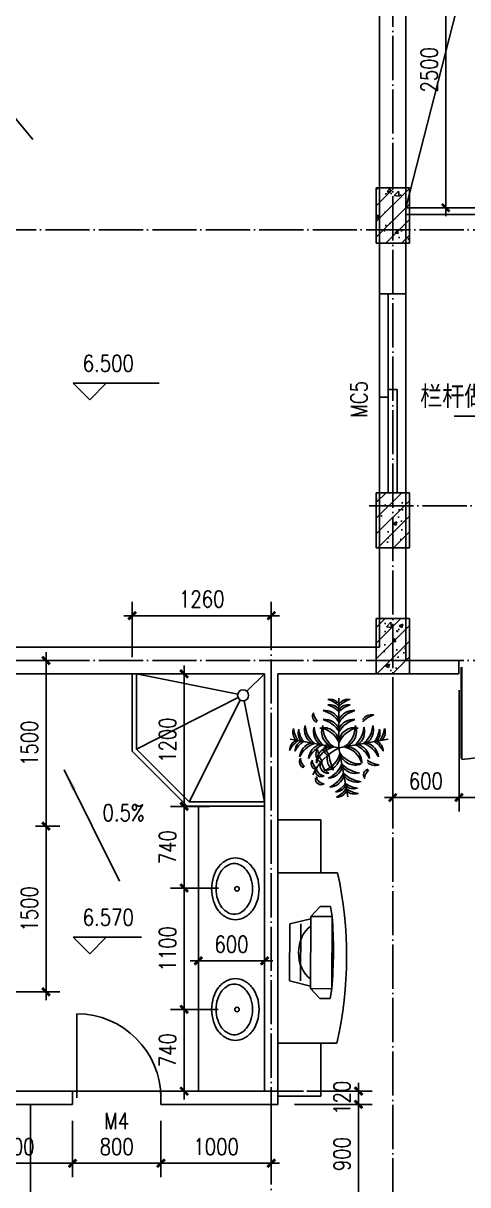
# Model space of a CAD drawing. Extents: x 12400 to 217743, y 90685 to 209848.
# Drawn here: x 120252 to 124277, y 109525 to 120044 of the extents above; entities that cross this region are included whole.
import ezdxf
from ezdxf.enums import TextEntityAlignment as Align

# ---------------------------------------------------------------- set-up
doc = ezdxf.new("R2010")
doc.units = 0
doc.header["$LTSCALE"] = 200
doc.linetypes.add('DOTE', pattern=[2.42, 2, -0.2, 0.02, -0.2])
doc.layers.get('0').update_dxf_attribs({"linetype": 'CONTINUOUS'})
doc.layers.get('DEFPOINTS').update_dxf_attribs({"linetype": 'CONTINUOUS'})
for name, color, linetype in [('COLUMN', 4, 'CONTINUOUS'), ('DOTE', 1, 'DOTE'), ('GROUND', 2, 'CONTINUOUS'), ('HATCH', 8, 'CONTINUOUS'), ('LVTRY', 6, 'CONTINUOUS'), ('PUB_DIM', 3, 'CONTINUOUS'), ('PUB_TEXT', 7, 'CONTINUOUS'), ('STAIR', 2, 'CONTINUOUS'), ('WALL', 4, 'CONTINUOUS'), ('WINDOW', 2, 'CONTINUOUS'), ('WINDOW_TEXT', 7, 'CONTINUOUS'), ('家具', 8, 'CONTINUOUS')]:
    doc.layers.add(name, color=color, linetype=linetype)
doc.styles.add('_SIMPLEX', font='SIMPLEX.shx', dxfattribs={"width": 0.8, "bigfont": 'hztxt.shx'})
doc.styles.add('DIM_FONT', font='SIMPLEX', dxfattribs={"width": 0.8})
doc.styles.add('HZ', font='txt', dxfattribs={"bigfont": 'hztxt'})
doc.styles.add('SIMPLEX', font='SIMPLEX.SHX')
doc.dimstyles.new('DIMN50', dxfattribs={"dimscale": 0.5, "dimtxt": 300, "dimasz": 1, "dimexe": 250, "dimexo": 300, "dimgap": 150, "dimtad": 1, "dimdec": 0, "dimzin": 0, "dimdsep": 46, "dimtxsty": 'DIM_FONT', "dimblk": '_DIMX', "dimblk1": 'DOTSMALL', "dimblk2": 'DOTSMALL', "dimcen": 2.5, "dimclrt": 7, "dimadec": 0, "dimazin": 0, "dimtfac": 1, "dimtdec": 0, "dimtix": 1, "dimtmove": 2, "dimatfit": 3, "dimldrblk": '_DIMX', "dimfxl": 0, "dimtolj": 1, "dimtzin": 0, "dimarcsym": 0})
doc.dimstyles.new('MAO', dxfattribs={"dimscale": 0.5, "dimtxt": 400, "dimasz": 250, "dimexe": 250, "dimexo": 0, "dimgap": 150, "dimtad": 1, "dimdec": 0, "dimzin": 0, "dimdsep": 46, "dimtxsty": 'DIM_FONT', "dimblk": '_DIMX', "dimblk1": 'DOTSMALL', "dimblk2": 'DOTSMALL', "dimsah": 1, "dimcen": 2.5, "dimclrt": 7, "dimadec": 0, "dimazin": 0, "dimtfac": 1, "dimtdec": 0, "dimtix": 1, "dimtmove": 2, "dimatfit": 3, "dimldrblk": 'DOTSMALL', "dimfxl": 0, "dimtolj": 1, "dimtzin": 0, "dimarcsym": 0})
pattern_1 = [(45, (178485.24, -10986.48), (-70.71068, 70.71068), []), (50, (178485.24, -10986.48), (358.6301, -31.37607), [37.5, -412.5]), (355, (178485.24, -10986.48), (-69.3757, 376.0961), [30, -330]), (100.4514, (178515.12, -10989.1), (289.2547, 344.7198), [31.8701, -350.5711]), (46.1842, (178485.24, -10886.48), (533.6205, -82.7595), [56.25, -618.75]), (96.6356, (178529.7, -10893.37), (467.3314, 487.059), [47.8051, -525.8565]), (351.1842, (178485.24, -10886.5), (467.331, 487.0593), [45, -495]), (21, (178535.24, -10911.48), (298.4535, -201.30945), [37.5, -412.5]), (326, (178535.24, -10911.48), (121.6577, 362.575), [30, -330]), (71.4514, (178560.1, -10928.25), (420.1113, 161.26525), [31.8701, -350.5711]), (37.5, (178485.24, -10986.48), (6.07993, 166.44693), [0, -326, 0, -335, 0, -331.25]), (7.5, (178485.24, -10986.48), (131.53477, 197.20586), [0, -191, 0, -318.5, 0, -126.25]), (327.5, (178373.74, -10986.48), (266.91122, -11.27744), [0, -125, 0, -390, 0, -517.5]), (317.5, (178323.74, -10986.48), (291.5931, 50.0525), [0, -162.5, 0, -259, 0, -367.5])]

# ---------------------------------------------------------------- blocks, each defined once
blk = doc.blocks.new('_LV3')
for points in [[(280, -265, 0.12431), (260, -186, 0.105707), (198, -113, 0.086941), (110, -67, 0.077137), (0, -50, 0.077137), (-110, -67, 0.086941), (-198, -113, 0.105707), (-260, -186, 0.12431), (-280, -265, 0.12431), (-260, -344, 0.105707), (-198, -417, 0.086941), (-110, -463, 0.077137), (0, -480, 0.077137), (110, -463, 0.086941), (198, -417, 0.105707), (260, -344, 0.12431)], [(230, -275, 0.12431), (216, -220, 0.105707), (168, -163, 0.086941), (95, -125, 0.077137), (0, -110, 0.077137), (-95, -125, 0.086941), (-168, -163, 0.105707), (-216, -220, 0.12431), (-230, -275, 0.12431), (-216, -330, 0.105707), (-168, -387, 0.086941), (-95, -425, 0.077137), (0, -440, 0.077137), (95, -425, 0.086941), (168, -387, 0.105707), (216, -330, 0.12431)]]:
    blk.add_lwpolyline(points, format="xyb", close=True)
blk.add_circle((0, -250), 20)
blk = doc.blocks.new('_DBLK')
blk.add_line((-0.45, 0), (-0.45, -0.95))
blk.add_arc((-0.45, 0), 0.95, 270, 0)
at = {"style": 'SIMPLEX', "flags": 9}
blk.add_attdef('A', text='', height=1, dxfattribs=at).set_placement((0, 1.5), align=Align.MIDDLE)
blk = doc.blocks.new('M_F20')
for p in [(-55, 465), (-498, 93), (389, 93), (24, -428)]:
    blk.add_line(p, (-55, 15))
for centre, radius, start, end in [((-138, 350), 104, 36.29, 99.6243), ((-223, 229), 234, 44.0763, 73.3794), ((29, 350), 104, 80.3757, 143.71), ((113, 229), 234, 106.6206, 135.9237), ((-244, 299), 51.8, 139.742, 258.7475), ((-173, 340), 113, 184.618, 228.2106), ((-185, 209), 144, 25.2489, 95.3937), ((-260, 119), 241, 31.3712, 75.0366), ((-138, 301), 104, 36.29, 99.6243), ((-223, 179), 234, 44.0763, 73.3794), ((29, 301), 104, 80.3757, 143.71), ((113, 179), 234, 106.6206, 135.9237), ((151, 119), 241, 104.9634, 148.6288), ((76, 209), 144, 84.6063, 154.7511), ((-223, 177), 144, 164.6063, 234.7511), ((-121, 236), 241, 184.9634, 228.6288), ((-72, 159), 140, 156.3654, 256.5741), ((11, 203), 212, 176.8122, 238.3335), ((-185, 127), 144, 25.2489, 95.3937), ((-260, 37), 241, 31.3712, 75.0366), ((76, 127), 144, 84.6063, 154.7511), ((151, 37), 241, 104.9634, 148.6288), ((-121, 203), 212, 301.6665, 3.1878), ((-37, 159), 140, 283.4259, 23.6346), ((243, 210), 104, 80.3757, 143.71), ((328, 88), 234, 106.6206, 135.9237), ((12, 236), 241, 311.3712, 355.0366), ((114, 177), 144, 305.2489, 15.3937), ((-369, 155), 104, 160.3757, 223.71), ((-235, 217), 234, 186.6206, 215.9237), ((-321, 147), 104, 160.3757, 223.71), ((-187, 209), 234, 186.6206, 215.9237), ((-142, 162), 144, 164.6063, 234.7511), ((-41, 221), 241, 184.9634, 228.6288), ((-194, 57), 140, 3.4259, 103.6346), ((-252, -17), 212, 21.6665, 83.1878), ((84, 57), 140, 76.3654, 176.5741), ((143, -17), 212, 96.8122, 158.3335), ((-69, 221), 241, 311.3712, 355.0366), ((33, 162), 144, 305.2489, 15.3937), ((78, 209), 234, 324.0763, 353.3794), ((212, 147), 104, 316.29, 19.6243), ((125, 217), 234, 324.0763, 353.3794), ((260, 155), 104, 316.29, 19.6243), ((-398, -10), 104, 116.29, 179.6243), ((-293, -114), 234, 124.0763, 153.3794), ((-350, -18), 104, 116.29, 179.6243), ((-245, -122), 234, 124.0763, 153.3794), ((-268, -80), 144, 105.2489, 175.3937), ((-193, -170), 241, 111.3712, 155.0366), ((-187, -94), 144, 105.2489, 175.3937), ((-112, -184), 241, 111.3712, 155.0366), ((155, -424), 486, 115.4772, 156.6585), ((-186, -44), 78.2, 144.9865, 244.4034), ((-120, -115), 140, 83.4259, 183.6346), ((-57, -185), 212, 101.6665, 163.1878), ((-27, 30), 225, 187.5759, 215.8942), ((-141, -2), 50.7, 114.2257, 255.1279), ((-101, 10), 70.2, 150.4398, 228.6694), ((-52, -185), 212, 16.8122, 78.3335), ((11, -115), 140, 356.3654, 96.5741), ((3, -184), 241, 24.9634, 68.6288), ((78, -94), 144, 4.6063, 74.7511), ((84, -170), 241, 24.9634, 68.6288), ((159, -80), 144, 4.6063, 74.7511), ((136, -122), 234, 26.6206, 55.9237), ((241, -18), 104, 0.3757, 63.71), ((-362, -113), 51.8, 139.742, 258.7475), ((-292, -72), 113, 184.618, 228.2106), ((-255, -130), 51.8, 139.742, 258.7475), ((-185, -89), 113, 184.618, 228.2106), ((-157, -147), 68.9, 138.8744, 278.9763), ((-97, -114), 112, 173.7536, 244.097), ((-254, 12), 212, 286.8122, 348.3335), ((-184, -51), 140, 266.3654, 6.5741), ((-45, -86), 117, 161.4477, 239.3672), ((231, -7), 380, 185.4007, 208.139), ((134, 81), 212, 211.6665, 273.1878), ((90, -2), 140, 193.4259, 293.6346), ((336, 93), 234, 234.0763, 263.3794), ((-217, -195), 51.3, 167.0577, 302.8533), ((-187, -166), 72, 185.1845, 268.654), ((-254, -43), 241, 294.9634, 338.6288), ((-163, -118), 144, 274.6063, 344.7511), ((152, 29), 241, 221.3712, 265.0366), ((93, -73), 144, 215.2489, 285.3937), ((219, -230), 51.8, 101.2525, 220.258), ((289, -271), 113, 131.7894, 175.382), ((274, -42), 104, 226.29, 289.6243), ((-217, -268), 51.3, 167.0577, 302.8533), ((-187, -239), 72, 185.1845, 268.654), ((-239, -123), 241, 294.9634, 338.6288), ((-149, -199), 144, 274.6063, 344.7511), ((-191, -176), 234, 296.6206, 325.9237), ((166, -52), 241, 221.3712, 265.0366), ((107, -153), 144, 215.2489, 285.3937), ((139, -118), 234, 234.0763, 263.3794), ((-87, -281), 104, 270.3757, 333.71), ((-183, -224), 234, 296.6206, 325.9237), ((-79, -329), 104, 270.3757, 333.71), ((77, -252), 104, 226.29, 289.6243), ((148, -166), 234, 234.0763, 263.3794), ((86, -300), 104, 226.29, 289.6243)]:
    blk.add_arc(centre, radius, start, end)
at = {"width": 0.8, "flags": 9}
for tag in ['XSIZE', 'YSIZE']:
    blk.add_attdef(tag, (0, 0), '', height=0.5, dxfattribs=at)
blk = doc.blocks.new('M_A17ORW')
at = {"const_width": 0.02}
for points in [[(-0.481, -0.0014), (-0.481, -0.3084)], [(0.481, 0.0014), (0.481, -0.6906)]]:
    blk.add_lwpolyline(points, dxfattribs=at)
for centre, radius, start, end in [((-0.5008, -0.0026), 0.3067, 274.24917, 0.21013), ((0.5046, 0.0019), 0.6987, 180.27623, 268.06031)]:
    blk.add_arc(centre, radius, start, end)
blk = doc.blocks.new('TM1800')
for p, q in [((0, 240), (1800, 240)), ((865, 160), (865, 240)), ((1800, 160), (0, 160)), ((936, 160), (936, 80)), ((936, 80), (0, 80)), ((0, 0), (1800, 0))]:
    blk.add_line(p, q)
blk = doc.blocks.new('_DIMX')
blk.add_line((-150, 0), (150, 0))
at = {"const_width": 50}
blk.add_lwpolyline([(-70, -70), (70, 70)], dxfattribs=at)
blk = doc.blocks.new('*D1786')
at = {"layer": 'DEFPOINTS', "color": 0}
for p in [(119598, 110253), (120698, 110253), (120698, 109720)]:
    blk.add_point(p, dxfattribs=at)
at = {"layer": 'PUB_DIM', "color": 0, "lineweight": -2}
for p, q in [((119598, 110103), (119598, 109595)), ((120698, 110103), (120698, 109595)), ((119598, 109720), (120697, 109720))]:
    blk.add_line(p, q, dxfattribs=at)
at = {"layer": 'PUB_DIM', "color": 0, "lineweight": -2, "xscale": 0.5, "yscale": 0.5, "zscale": 0.5, "rotation": 180}
blk.add_blockref('_DIMX', (119598, 109720), dxfattribs=at)
at = {"layer": 'PUB_DIM', "color": 0, "lineweight": -2, "xscale": 0.5, "yscale": 0.5, "zscale": 0.5}
blk.add_blockref('_DIMX', (120698, 109720), dxfattribs=at)
at = {"layer": 'PUB_DIM', "color": 7, "insert": (120148, 109870), "char_height": 150, "attachment_point": 5, "style": 'DIM_FONT'}
blk.add_mtext('\\A1;1100', dxfattribs=at)
blk = doc.blocks.new('_DOTSMALL')
at = {"color": 0, "linetype": 'ByBlock', "const_width": 0.5}
blk.add_lwpolyline([(-0.0625, 0, 1), (0.0625, 0, 1)], format="xyb", close=True, dxfattribs=at)
blk = doc.blocks.new('*D1787')
at = {"layer": 'DEFPOINTS', "color": 0}
for p in [(120698, 110253), (121498, 110253), (121498, 109720)]:
    blk.add_point(p, dxfattribs=at)
at = {"layer": 'PUB_DIM', "color": 0, "lineweight": -2}
for p, q in [((120698, 110103), (120698, 109595)), ((121498, 110103), (121498, 109595)), ((120698, 109720), (121497, 109720))]:
    blk.add_line(p, q, dxfattribs=at)
at = {"layer": 'PUB_DIM', "color": 0, "lineweight": -2, "xscale": 0.5, "yscale": 0.5, "zscale": 0.5, "rotation": 180}
blk.add_blockref('_DIMX', (120698, 109720), dxfattribs=at)
at = {"layer": 'PUB_DIM', "color": 0, "lineweight": -2, "xscale": 0.5, "yscale": 0.5, "zscale": 0.5}
blk.add_blockref('_DIMX', (121498, 109720), dxfattribs=at)
at = {"layer": 'PUB_DIM', "color": 7, "insert": (121098, 109870), "char_height": 150, "attachment_point": 5, "style": 'DIM_FONT'}
blk.add_mtext('\\A1;800', dxfattribs=at)
blk = doc.blocks.new('*D1788')
at = {"layer": 'DEFPOINTS', "color": 0}
for p in [(121498, 110253), (122498, 110253), (122498, 109720)]:
    blk.add_point(p, dxfattribs=at)
at = {"layer": 'PUB_DIM', "color": 0, "lineweight": -2}
for p, q in [((121498, 110103), (121498, 109595)), ((122498, 110103), (122498, 109595)), ((121498, 109720), (122497, 109720))]:
    blk.add_line(p, q, dxfattribs=at)
at = {"layer": 'PUB_DIM', "color": 0, "lineweight": -2, "xscale": 0.5, "yscale": 0.5, "zscale": 0.5, "rotation": 180}
blk.add_blockref('_DIMX', (121498, 109720), dxfattribs=at)
at = {"layer": 'PUB_DIM', "color": 0, "lineweight": -2, "xscale": 0.5, "yscale": 0.5, "zscale": 0.5}
blk.add_blockref('_DIMX', (122498, 109720), dxfattribs=at)
at = {"layer": 'PUB_DIM', "color": 7, "insert": (121998, 109870), "char_height": 150, "attachment_point": 5, "style": 'DIM_FONT'}
blk.add_mtext('\\A1;1000', dxfattribs=at)
blk = doc.blocks.new('*D1792')
at = {"layer": 'DEFPOINTS', "color": 0}
for p in [(122670, 110373), (122558, 110253), (123288, 110253)]:
    blk.add_point(p, dxfattribs=at)
at = {"layer": 'PUB_DIM', "color": 0, "lineweight": -2}
for p, q in [((122820, 110373), (123413, 110373)), ((123288, 110373), (123288, 110374)), ((123288, 110373), (123288, 110253)), ((122708, 110253), (123413, 110253)), ((123288, 110252), (123288, 110252))]:
    blk.add_line(p, q, dxfattribs=at)
at = {"layer": 'PUB_DIM', "color": 0, "lineweight": -2, "xscale": 0.5, "yscale": 0.5, "zscale": 0.5}
for p, rotation in [((123288, 110373), 270), ((123288, 110253), 90)]:
    blk.add_blockref('_DIMX', p, dxfattribs=dict(at, rotation=rotation))
at = {"layer": 'PUB_DIM', "color": 7, "insert": (123138, 110313), "char_height": 150, "attachment_point": 5, "rotation": 90, "style": 'DIM_FONT'}
blk.add_mtext('\\A1;120', dxfattribs=at)
blk = doc.blocks.new('*D1793')
at = {"layer": 'DEFPOINTS', "color": 0}
for p in [(122558, 110253), (122558, 109353), (123288, 109353)]:
    blk.add_point(p, dxfattribs=at)
at = {"layer": 'PUB_DIM', "color": 0, "lineweight": -2}
for p, q in [((122708, 110253), (123413, 110253)), ((123288, 110252), (123288, 109353)), ((122708, 109353), (123413, 109353))]:
    blk.add_line(p, q, dxfattribs=at)
at = {"layer": 'PUB_DIM', "color": 0, "lineweight": -2, "xscale": 0.5, "yscale": 0.5, "zscale": 0.5}
for p, rotation in [((123288, 110253), 90), ((123288, 109353), 270)]:
    blk.add_blockref('_DIMX', p, dxfattribs=dict(at, rotation=rotation))
at = {"layer": 'PUB_DIM', "color": 7, "insert": (123138, 109803), "char_height": 150, "attachment_point": 5, "rotation": 90, "style": 'DIM_FONT'}
blk.add_mtext('\\A1;900', dxfattribs=at)
blk = doc.blocks.new('*D1794')
at = {"layer": 'DEFPOINTS', "color": 0}
for p in [(123598, 114153), (124198, 114153), (124198, 113032)]:
    blk.add_point(p, dxfattribs=at)
at = {"layer": 'PUB_DIM', "color": 0, "lineweight": -2}
for p, q in [((123598, 114003), (123598, 112907)), ((124198, 114003), (124198, 112907)), ((123598, 113032), (124197, 113032))]:
    blk.add_line(p, q, dxfattribs=at)
at = {"layer": 'PUB_DIM', "color": 0, "lineweight": -2, "xscale": 0.5, "yscale": 0.5, "zscale": 0.5, "rotation": 180}
blk.add_blockref('_DIMX', (123598, 113032), dxfattribs=at)
at = {"layer": 'PUB_DIM', "color": 0, "lineweight": -2, "xscale": 0.5, "yscale": 0.5, "zscale": 0.5}
blk.add_blockref('_DIMX', (124198, 113032), dxfattribs=at)
at = {"layer": 'PUB_DIM', "color": 7, "insert": (123898, 113182), "char_height": 150, "attachment_point": 5, "style": 'DIM_FONT'}
blk.add_mtext('\\A1;600', dxfattribs=at)
blk = doc.blocks.new('*D1795')
at = {"layer": 'DEFPOINTS', "color": 0}
for p in [(124198, 114153), (125398, 114153), (125398, 113032)]:
    blk.add_point(p, dxfattribs=at)
at = {"layer": 'PUB_DIM', "color": 0, "lineweight": -2}
for p, q in [((124198, 114003), (124198, 112907)), ((125398, 114003), (125398, 112907)), ((124198, 113032), (125397, 113032))]:
    blk.add_line(p, q, dxfattribs=at)
at = {"layer": 'PUB_DIM', "color": 0, "lineweight": -2, "xscale": 0.5, "yscale": 0.5, "zscale": 0.5, "rotation": 180}
blk.add_blockref('_DIMX', (124198, 113032), dxfattribs=at)
at = {"layer": 'PUB_DIM', "color": 0, "lineweight": -2, "xscale": 0.5, "yscale": 0.5, "zscale": 0.5}
blk.add_blockref('_DIMX', (125398, 113032), dxfattribs=at)
at = {"layer": 'PUB_DIM', "color": 7, "insert": (124798, 113182), "char_height": 150, "attachment_point": 5, "style": 'DIM_FONT'}
blk.add_mtext('\\A1;1200', dxfattribs=at)
blk = doc.blocks.new('*D1811')
at = {"layer": 'DEFPOINTS', "color": 0}
for p in [(119860, 114273), (120213, 112773), (120458, 112773)]:
    blk.add_point(p, dxfattribs=at)
at = {"layer": 'PUB_DIM', "color": 0, "lineweight": -2}
for p, q in [((120010, 114273), (120583, 114273)), ((120458, 114272), (120458, 112773)), ((120363, 112773), (120583, 112773))]:
    blk.add_line(p, q, dxfattribs=at)
at = {"layer": 'PUB_DIM', "color": 0, "lineweight": -2, "xscale": 0.5, "yscale": 0.5, "zscale": 0.5}
for p, rotation in [((120458, 114273), 90), ((120458, 112773), 270)]:
    blk.add_blockref('_DIMX', p, dxfattribs=dict(at, rotation=rotation))
at = {"layer": 'PUB_DIM', "color": 7, "insert": (120308, 113523), "char_height": 150, "attachment_point": 5, "rotation": 90, "style": 'DIM_FONT'}
blk.add_mtext('\\A1;1500', dxfattribs=at)
blk = doc.blocks.new('*D1812')
at = {"layer": 'DEFPOINTS', "color": 0}
for p in [(120213, 112773), (119974, 111273), (120458, 111273)]:
    blk.add_point(p, dxfattribs=at)
at = {"layer": 'PUB_DIM', "color": 0, "lineweight": -2}
for p, q in [((120363, 112773), (120583, 112773)), ((120458, 112772), (120458, 111274)), ((120124, 111273), (120583, 111273))]:
    blk.add_line(p, q, dxfattribs=at)
at = {"layer": 'PUB_DIM', "color": 0, "lineweight": -2, "xscale": 0.5, "yscale": 0.5, "zscale": 0.5}
for p, rotation in [((120458, 112773), 90), ((120458, 111273), 270)]:
    blk.add_blockref('_DIMX', p, dxfattribs=dict(at, rotation=rotation))
at = {"layer": 'PUB_DIM', "color": 7, "insert": (120308, 112023), "char_height": 150, "attachment_point": 5, "rotation": 90, "style": 'DIM_FONT'}
blk.add_mtext('\\A1;1500', dxfattribs=at)
blk = doc.blocks.new('*D1813')
at = {"layer": 'DEFPOINTS', "color": 0}
for p in [(121838, 111663), (122438, 111663), (122438, 111553)]:
    blk.add_point(p, dxfattribs=at)
at = {"layer": 'PUB_DIM', "color": 0, "lineweight": -2}
for p, q in [((121838, 111553), (122437, 111553)), ((121838, 111513), (121838, 111428)), ((122438, 111513), (122438, 111428))]:
    blk.add_line(p, q, dxfattribs=at)
at = {"layer": 'PUB_DIM', "color": 0, "lineweight": -2, "xscale": 0.5, "yscale": 0.5, "zscale": 0.5, "rotation": 180}
blk.add_blockref('_DIMX', (121838, 111553), dxfattribs=at)
at = {"layer": 'PUB_DIM', "color": 0, "lineweight": -2, "xscale": 0.5, "yscale": 0.5, "zscale": 0.5}
blk.add_blockref('_DIMX', (122438, 111553), dxfattribs=at)
at = {"layer": 'PUB_DIM', "color": 7, "insert": (122138, 111703), "char_height": 150, "attachment_point": 5, "style": 'DIM_FONT'}
blk.add_mtext('\\A1;600', dxfattribs=at)
blk = doc.blocks.new('*D1814')
at = {"layer": 'DEFPOINTS', "color": 0}
for p in [(121709, 111113), (122168, 111113), (122047, 110373)]:
    blk.add_point(p, dxfattribs=at)
at = {"layer": 'PUB_DIM', "color": 0, "lineweight": -2}
for p, q in [((122018, 111113), (121584, 111113)), ((121709, 110373), (121709, 111112)), ((121897, 110373), (121584, 110373))]:
    blk.add_line(p, q, dxfattribs=at)
at = {"layer": 'PUB_DIM', "color": 0, "lineweight": -2, "xscale": 0.5, "yscale": 0.5, "zscale": 0.5}
for p, rotation in [((121709, 111113), 90), ((121709, 110373), 270)]:
    blk.add_blockref('_DIMX', p, dxfattribs=dict(at, rotation=rotation))
at = {"layer": 'PUB_DIM', "color": 7, "insert": (121559, 110743), "char_height": 150, "attachment_point": 5, "rotation": 90, "style": 'DIM_FONT'}
blk.add_mtext('\\A1;740', dxfattribs=at)
blk = doc.blocks.new('*D1815')
at = {"layer": 'DEFPOINTS', "color": 0}
for p in [(121709, 112212), (122169, 112212), (122168, 111113)]:
    blk.add_point(p, dxfattribs=at)
at = {"layer": 'PUB_DIM', "color": 0, "lineweight": -2}
for p, q in [((122019, 112212), (121584, 112212)), ((121709, 111113), (121709, 112212)), ((122018, 111113), (121584, 111113))]:
    blk.add_line(p, q, dxfattribs=at)
at = {"layer": 'PUB_DIM', "color": 0, "lineweight": -2, "xscale": 0.5, "yscale": 0.5, "zscale": 0.5}
for p, rotation in [((121709, 112212), 90), ((121709, 111113), 270)]:
    blk.add_blockref('_DIMX', p, dxfattribs=dict(at, rotation=rotation))
at = {"layer": 'PUB_DIM', "color": 7, "insert": (121559, 111662), "char_height": 150, "attachment_point": 5, "rotation": 90, "style": 'DIM_FONT'}
blk.add_mtext('\\A1;1100', dxfattribs=at)
blk = doc.blocks.new('*D1816')
at = {"layer": 'DEFPOINTS', "color": 0}
for p in [(121709, 112952), (122088, 112952), (122169, 112212)]:
    blk.add_point(p, dxfattribs=at)
at = {"layer": 'PUB_DIM', "color": 0, "lineweight": -2}
for p, q in [((121938, 112952), (121584, 112952)), ((121709, 112213), (121709, 112951)), ((122019, 112212), (121584, 112212))]:
    blk.add_line(p, q, dxfattribs=at)
at = {"layer": 'PUB_DIM', "color": 0, "lineweight": -2, "xscale": 0.5, "yscale": 0.5, "zscale": 0.5}
for p, rotation in [((121709, 112952), 90), ((121709, 112212), 270)]:
    blk.add_blockref('_DIMX', p, dxfattribs=dict(at, rotation=rotation))
at = {"layer": 'PUB_DIM', "color": 7, "insert": (121559, 112582), "char_height": 150, "attachment_point": 5, "rotation": 90, "style": 'DIM_FONT'}
blk.add_mtext('\\A1;740', dxfattribs=at)
blk = doc.blocks.new('*D1817')
at = {"layer": 'DEFPOINTS', "color": 0}
for p in [(121709, 114152), (122216, 114152), (122088, 112952)]:
    blk.add_point(p, dxfattribs=at)
at = {"layer": 'PUB_DIM', "color": 0, "lineweight": -2}
for p, q in [((122066, 114152), (121584, 114152)), ((121709, 112952), (121709, 114151)), ((121938, 112952), (121584, 112952))]:
    blk.add_line(p, q, dxfattribs=at)
at = {"layer": 'PUB_DIM', "color": 0, "lineweight": -2, "xscale": 0.5, "yscale": 0.5, "zscale": 0.5}
for p, rotation in [((121709, 114152), 90), ((121709, 112952), 270)]:
    blk.add_blockref('_DIMX', p, dxfattribs=dict(at, rotation=rotation))
at = {"layer": 'PUB_DIM', "color": 7, "insert": (121559, 113552), "char_height": 150, "attachment_point": 5, "rotation": 90, "style": 'DIM_FONT'}
blk.add_mtext('\\A1;1200', dxfattribs=at)
blk = doc.blocks.new('*D1818')
at = {"layer": 'DEFPOINTS', "color": 0}
for p in [(121238, 114679), (122498, 114393), (121238, 114153)]:
    blk.add_point(p, dxfattribs=at)
at = {"layer": 'PUB_DIM', "color": 0, "lineweight": -2}
for p, q in [((121238, 114303), (121238, 114804)), ((122498, 114543), (122498, 114804)), ((122497, 114679), (121238, 114679))]:
    blk.add_line(p, q, dxfattribs=at)
at = {"layer": 'PUB_DIM', "color": 0, "lineweight": -2, "xscale": 0.5, "yscale": 0.5, "zscale": 0.5, "rotation": 180}
blk.add_blockref('_DIMX', (121238, 114679), dxfattribs=at)
at = {"layer": 'PUB_DIM', "color": 0, "lineweight": -2, "xscale": 0.5, "yscale": 0.5, "zscale": 0.5}
blk.add_blockref('_DIMX', (122498, 114679), dxfattribs=at)
at = {"layer": 'PUB_DIM', "color": 7, "insert": (121868, 114829), "char_height": 150, "attachment_point": 5, "style": 'DIM_FONT'}
blk.add_mtext('\\A1;1260', dxfattribs=at)
blk = doc.blocks.new('*D1821')
at = {"layer": 'DEFPOINTS', "color": 0}
for p in [(123852, 120873), (123925, 118373), (124078, 118373)]:
    blk.add_point(p, dxfattribs=at)
at = {"layer": 'PUB_DIM', "color": 0, "lineweight": -2}
for p, q in [((124002, 120873), (124203, 120873)), ((124078, 120872), (124078, 118373)), ((124075, 118373), (124203, 118373))]:
    blk.add_line(p, q, dxfattribs=at)
at = {"layer": 'PUB_DIM', "color": 0, "lineweight": -2, "xscale": 0.5, "yscale": 0.5, "zscale": 0.5}
for p, rotation in [((124078, 120873), 90), ((124078, 118373), 270)]:
    blk.add_blockref('_DIMX', p, dxfattribs=dict(at, rotation=rotation))
at = {"layer": 'PUB_DIM', "color": 7, "insert": (123928, 119623), "char_height": 150, "attachment_point": 5, "rotation": 90, "style": 'DIM_FONT'}
blk.add_mtext('\\A1;2500', dxfattribs=at)
blk = doc.blocks.new('_ARROW')
blk.add_solid([(0, 0), (-1, 0.1), (-1, -0.1)])

msp = doc.modelspace()

# ---------------------------------------------------------------- hatches: boundary and pattern name
at = {"layer": 'HATCH'}
h = msp.add_hatch(dxfattribs=at)
h.set_pattern_fill('AN31C', color=256, scale=500, style=0)
h.set_pattern_definition(pattern_1)
h.paths.add_polyline_path([(123748.295, 118552.868), (123448.295, 118552.868), (123448.295, 118052.868), (123748.295, 118052.868)])
h = msp.add_hatch(dxfattribs=at)
h.set_pattern_fill('AN31C', color=256, scale=500, style=0)
h.set_pattern_definition(pattern_1)
h.paths.add_polyline_path([(123748.295, 115792.868), (123448.295, 115792.868), (123448.295, 115292.868), (123748.295, 115292.868)])
h = msp.add_hatch(dxfattribs=at)
h.set_pattern_fill('AN31C', color=256, scale=500, style=0)
h.set_pattern_definition(pattern_1)
h.paths.add_polyline_path([(123448.295, 114152.868), (123748.295, 114152.868), (123748.295, 114652.868), (123448.295, 114652.868)])

# ---------------------------------------------------------------- linework, layer by layer
msp.add_line((123717.795, 118372.868), (124226.669, 120367.659))
at = {"layer": 'COLUMN'}
for p, q in [((123748.295, 118552.868), (123448.295, 118552.868)), ((123448.295, 118552.868), (123448.295, 118052.868)), ((123748.295, 118052.868), (123748.295, 118552.868)), ((123448.295, 118052.868), (123748.295, 118052.868)), ((123448.295, 115792.868), (123748.295, 115792.868)), ((123448.295, 115292.868), (123448.295, 115792.868)), ((123748.295, 115792.868), (123748.295, 115292.868)), ((123748.295, 115292.868), (123448.295, 115292.868)), ((123748.295, 114652.868), (123448.295, 114652.868)), ((123448.295, 114652.868), (123448.295, 114152.868)), ((123748.295, 114152.868), (123748.295, 114652.868)), ((123448.295, 114152.868), (123748.295, 114152.868))]:
    msp.add_line(p, q, dxfattribs=at)
at = {"layer": 'DOTE'}
for p, q in [((123597.795, 103072.868), (123597.795, 125772.868)), ((116581.355, 118172.868), (124648.817, 118172.868)), ((123384.595, 115672.868), (131497.795, 115672.868)), ((122497.795, 107106.168), (122497.795, 114680.8)), ((116581.355, 114272.868), (128636.274, 114272.868)), ((116581.355, 110372.868), (123262.756, 110372.868))]:
    msp.add_line(p, q, dxfattribs=at)
at = {"layer": 'GROUND'}
msp.add_line((121497.795, 110372.868), (120697.795, 110372.868), dxfattribs=at)
at = {"layer": 'LVTRY'}
for p, q in [((121237.795, 114152.868), (121237.795, 113452.868)), ((121277.795, 114152.868), (121277.795, 113469.436)), ((121277.795, 114152.868), (122194.222, 113968.81)), ((122276.099, 113994.462), (122437.795, 114152.868)), ((122196.91, 113937.367), (121277.795, 113469.436)), ((122217.546, 113913.999), (121754.363, 112992.868)), ((122251, 113907.8), (122437.795, 112992.868)), ((121237.795, 113452.868), (121737.795, 112952.868)), ((121277.795, 113469.436), (121754.363, 112992.868)), ((122437.795, 112992.868), (121754.363, 112992.868)), ((122437.795, 112952.868), (121737.795, 112952.868)), ((121837.795, 112952.868), (121837.795, 110372.868))]:
    msp.add_line(p, q, dxfattribs=at)
msp.add_circle((122242.839, 113957.13), 50, dxfattribs=at)
at = {"layer": 'PUB_DIM'}
for p, q in [((120854.125, 116634.663), (120704.125, 116784.663)), ((121484.125, 116784.663), (120704.125, 116784.663)), ((121004.125, 116784.663), (120854.125, 116634.663)), ((120854.125, 111617.21), (120704.125, 111767.21)), ((121322.134, 111767.21), (120704.125, 111767.21)), ((121004.125, 111767.21), (120854.125, 111617.21))]:
    msp.add_line(p, q, dxfattribs=at)
for points in [[(119212.489, 120360.014), (120339.038, 118992.816)], [(120623.928, 113282.467), (121123.952, 112275.833)]]:
    msp.add_lwpolyline(points, dxfattribs=at)
at = {"layer": 'STAIR'}
for p, q in [((123717.795, 118372.868), (125566.997, 118372.868)), ((123717.795, 118312.868), (125566.997, 118312.868))]:
    msp.add_line(p, q, dxfattribs=at)
at = {"layer": 'WALL'}
for p, q in [((123477.795, 120992.868), (123477.795, 117592.868)), ((123717.795, 117592.868), (123717.795, 120752.868)), ((123717.795, 117592.868), (123477.795, 117592.868)), ((123477.795, 115792.868), (123477.795, 114392.868)), ((123717.795, 115792.868), (123477.795, 115792.868)), ((123717.795, 114272.868), (123717.795, 115792.868)), ((118677.795, 114392.868), (123477.795, 114392.868)), ((124197.795, 114272.868), (123717.795, 114272.868)), ((124197.795, 114152.868), (124197.795, 114272.868)), ((122437.795, 114152.868), (118917.795, 114152.868)), ((122437.795, 114152.868), (122437.795, 110372.868)), ((122557.795, 110252.868), (122557.795, 114152.868)), ((124197.795, 114152.868), (122557.795, 114152.868)), ((119717.795, 110372.868), (120697.795, 110372.868)), ((120697.795, 110252.868), (120697.795, 110372.868)), ((121497.795, 110372.868), (122437.795, 110372.868)), ((121497.795, 110252.868), (121497.795, 110372.868)), ((119717.795, 110252.868), (120697.795, 110252.868)), ((121497.795, 110252.868), (122557.795, 110252.868))]:
    msp.add_line(p, q, dxfattribs=at)
at = {"layer": '家具', "color": 8}
for p, q in [((122945.321, 112831.015), (122945.321, 112350.732)), ((123098.751, 112350.732), (122557.821, 112350.732)), ((122857.278, 111955.252), (122940.615, 112045.215)), ((122940.615, 112045.215), (123034.187, 112044.74)), ((123048.939, 111954.279), (123034.187, 112044.74)), ((122857.167, 111933.473), (122666.559, 111888.232)), ((122853.958, 111301.861), (122857.278, 111955.252)), ((122857.278, 111955.252), (123048.939, 111954.279)), ((123045.619, 111300.887), (123048.939, 111954.279)), ((122663.93, 111370.917), (122666.559, 111888.232)), ((122763.93, 111370.917), (122766.559, 111888.232)), ((122854.069, 111323.641), (122663.93, 111370.917)), ((122853.958, 111301.861), (123045.619, 111300.887)), ((122853.958, 111301.861), (122936.376, 111211.056)), ((123045.619, 111300.887), (123029.949, 111210.58)), ((122936.376, 111211.056), (123029.949, 111210.58)), ((123092.827, 110808.84), (122557.821, 110808.84)), ((120317.795, 110252.868), (120317.795, 107992.868))]:
    msp.add_line(p, q, dxfattribs=at)
for points in [[(122945.321, 112350.732), (122557.795, 112350.732), (122557.795, 112831.015), (122945.321, 112831.015)], [(122945.321, 110808.196), (122557.795, 110808.196), (122557.795, 110327.913), (122945.321, 110327.913)]]:
    msp.add_lwpolyline(points, close=True, dxfattribs=at)
msp.add_arc((119593.446, 111593.242), 3586.217, 347.3657268, 12.194009, dxfattribs=at)
at = {"layer": '家具', "color": 8, "extrusion": (0, 0, -1)}
for centre, major_axis, start_param, end_param in [((120569.907, 111640.171), (15.822, 3113.901), 1.465687614, 1.67590504), ((122964.917, 111628.001), (1.401, 275.796), 3.659865917, 5.764912043)]:
    msp.add_ellipse(centre, major_axis=major_axis, ratio=0.8, start_param=start_param, end_param=end_param, dxfattribs=at)

# ---------------------------------------------------------------- block references
at = {"layer": 'LVTRY', "rotation": 270}
for p in [(122437.795, 112204.854), (122437.795, 111112.551)]:
    msp.add_blockref('_LV3', p, dxfattribs=at)
at = {"layer": 'PUB_DIM', "xscale": 200, "yscale": 200, "zscale": 200, "rotation": 116.414881915}
msp.add_blockref('_ARROW', (120623.928, 113282.467), dxfattribs=at)
at = {"layer": 'WINDOW', "rotation": 90}
msp.add_blockref('TM1800', (123717.795, 115792.868), dxfattribs=at)
at = {"layer": 'WINDOW'}
ref = msp.add_blockref('M_A17ORW', (124797.795, 114212.868), dxfattribs=dict(at, xscale=1200, yscale=-1200, zscale=1200, rotation=180))
ref.add_attrib('A', 'M5', dxfattribs={"layer": '0', "height": 150, "style": '_SIMPLEX', "width": 0.8, "flags": 8}).set_placement((124797.795, 114422.868), align=Align.MIDDLE)
ref = msp.add_blockref('_DBLK', (121097.795, 110312.868), dxfattribs=dict(at, xscale=-800, yscale=800, zscale=800, rotation=180))
ref.add_attrib('A', 'M4', dxfattribs={"layer": '0', "height": 150, "style": '_SIMPLEX', "width": 0.8, "flags": 8}).set_placement((121097.795, 110102.868), align=Align.MIDDLE)
at = {"layer": '家具'}
msp.add_blockref('M_F20', (123166.087, 113467.774), dxfattribs=at)

# ---------------------------------------------------------------- texts
at = {"layer": 'PUB_DIM', "style": 'DIM_FONT', "width": 0.8}
for s, p in [('6.500', (121253.125, 116889.663)), ('0.5%', (121350.745, 112818.789)), ('6.570', (121253.125, 111872.21))]:
    msp.add_text(s, height=150, dxfattribs=at).set_placement(p, align=Align.RIGHT)
at = {"layer": 'PUB_TEXT', "color": 7, "insert": (126012.296, 116660.943), "char_height": 200, "attachment_point": 6, "style": 'HZ'}
msp.add_mtext('栏杆做法见98ZJ401', dxfattribs=at)
at = {"layer": 'WINDOW_TEXT', "style": 'DIM_FONT', "width": 0.8}
msp.add_text('MC5', height=150, rotation=90, dxfattribs=at).set_placement((123367.368, 116804.439), align=Align.RIGHT)

# ---------------------------------------------------------------- dimensions: what is measured, and where the dimension line sits
at = {"layer": 'PUB_DIM'}
for base, p1, p2, picture, middle in [((124077.725, 118372.868), (123852.113, 120872.868), (123924.631, 118372.868), '*D1821', (123927.725, 119622.868)), ((120457.739, 112772.868), (119860.351, 114272.868), (120212.576, 112772.868), '*D1811', (120307.739, 113522.868)), ((121709.248, 114151.868), (122087.795, 112951.868), (122215.525, 114151.868), '*D1817', (121559.248, 113551.868)), ((121709.248, 112951.868), (122169.194, 112212.204), (122087.795, 112951.868), '*D1816', (121559.248, 112582.036)), ((120457.739, 111273.19), (120212.576, 112772.868), (119973.898, 111273.19), '*D1812', (120307.739, 112023.029)), ((121709.248, 112212.204), (122167.795, 111112.551), (122169.194, 112212.204), '*D1815', (121559.248, 111662.377)), ((121709.248, 111112.551), (122046.956, 110372.868), (122167.795, 111112.551), '*D1814', (121559.248, 110742.709)), ((123288.39, 110252.868), (122670.405, 110372.868), (122557.795, 110252.868), '*D1792', (123138.39, 110312.868)), ((123288.39, 109352.868), (122557.795, 110252.868), (122557.795, 109352.868), '*D1793', (123138.39, 109802.868))]:
    dim = msp.add_linear_dim(base=base, p1=p1, p2=p2, angle=90, dimstyle='DIMN50', dxfattribs=at)
    dim.commit()
    dim.dimension.update_dxf_attribs({"geometry": picture, "text_midpoint": middle})
for base, p1, p2, picture, middle in [((121237.795, 114678.983), (122497.795, 114392.868), (121237.795, 114152.868), '*D1818', (121867.795, 114828.983)), ((122437.795, 111552.738), (121837.795, 111662.868), (122437.795, 111662.868), '*D1813', (122137.795, 111702.738))]:
    dim = msp.add_linear_dim(base=base, p1=p1, p2=p2, dimstyle='DIMN50', dxfattribs=at)
    dim.commit()
    dim.dimension.update_dxf_attribs({"geometry": picture, "text_midpoint": middle})
for p1, p2, distance, picture, middle in [((123597.843, 114152.868), (124197.843, 114152.868), -1120.528, '*D1794', (123897.843, 113182.34)), ((124197.843, 114152.868), (125397.843, 114152.868), -1120.528, '*D1795', (124797.843, 113182.34)), ((119597.784, 110252.868), (120697.784, 110252.868), -532.407, '*D1786', (120147.784, 109870.46)), ((120697.784, 110252.868), (121497.784, 110252.868), -532.407, '*D1787', (121097.784, 109870.46)), ((121497.784, 110252.868), (122497.784, 110252.868), -532.407, '*D1788', (121997.784, 109870.46))]:
    dim = msp.add_aligned_dim(p1=p1, p2=p2, distance=distance, dimstyle='DIMN50', dxfattribs=at)
    dim.commit()
    dim.dimension.update_dxf_attribs({"geometry": picture, "text_midpoint": middle})

# ---------------------------------------------------------------- leaders
at = {"layer": 'PUB_TEXT', "annotation_type": 0, "has_hookline": 1, "hookline_direction": 1, "text_width": 2219.16}
msp.add_leader([(126809.822, 117105.984), (126574.418, 116485.943), (126449.418, 116485.943)], dimstyle='MAO', dxfattribs=at)

doc.saveas('drawing.dxf')
